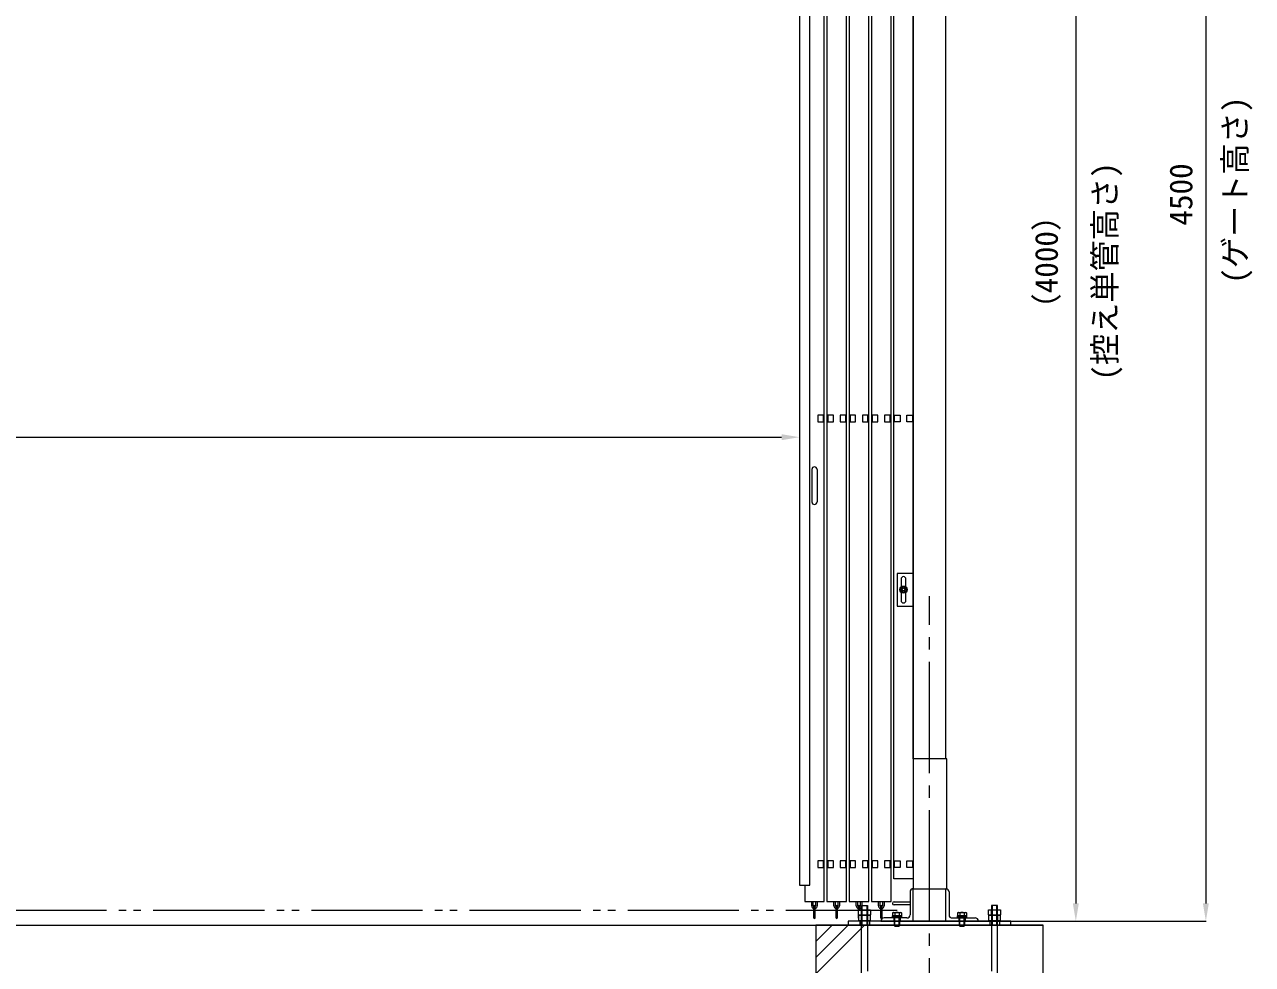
# Model space of a CAD drawing. Units: millimetres, scale not verified. Extents: x 14020 to 34145, y -14438 to 14438.
# Drawn here: x 22036 to 25813, y -11408 to -8516 of the extents above; entities that cross this region are included whole.
import ezdxf
from ezdxf.enums import TextEntityAlignment as Align

# ---------------------------------------------------------------- set-up
doc = ezdxf.new("R2010")
doc.units = ezdxf.units.MM
doc.header["$LTSCALE"] = 38
for name, pattern in [('CHAIN2', [12, 9, -1, 1, -1]), ('DASHED1', [1.8, 1.2, -0.6]), ('DOUBLE_CHAIN2', [12.8, 9, -1, 0.6, -0.6, 0.6, -1])]:
    doc.linetypes.add(name, pattern=pattern)
for name, color, linetype, lineweight in [('0-4_ﾊﾝﾄﾞﾙ', 7, 'Continuous', 18), ('0-5_ﾍﾞｰｽﾗｲﾝ', 5, 'Continuous', 18), ('0-6_ﾎﾞﾙﾄ類', 2, 'Continuous', 18), ('0-8_ﾜｲﾔｰﾛｰﾌﾟ', 7, 'DOUBLE_CHAIN2', 18), ('0-9_基礎工事用PCA小', 7, 'Continuous', 18), ('0-B_寸法', 3, 'Continuous', 18), ('0-C_側固定棒', 7, 'Continuous', 18), ('0-F_中央走行棒', 7, 'Continuous', 18), ('1-0_中央走行棒右', 7, 'Continuous', 18), ('1-3_通芯', 1, 'CHAIN2', 18), ('1-7_標準柱', 7, 'Continuous', 18)]:
    doc.layers.add(name, color=color, linetype=linetype, lineweight=lineweight)
doc.styles.add('ＭＳ ゴシック', font='')
doc.styles.get('ＭＳ ゴシック').set_extended_font_data('MS Gothic')

msp = doc.modelspace()

# ---------------------------------------------------------------- linework, layer by layer
at = {"layer": '0-4_ﾊﾝﾄﾞﾙ'}
for p, q in [((24457.8, -9884.95), (24457.8, -9984.95)), ((24473.8, -9884.95), (24473.8, -9984.95))]:
    msp.add_line(p, q, dxfattribs=at)
for centre, start, end in [((24465.8, -9884.95), 0, 180), ((24465.8, -9984.95), 180, 0)]:
    msp.add_arc(centre, 8, start, end, dxfattribs=at)
at = {"layer": '0-5_ﾍﾞｰｽﾗｲﾝ'}
for p, q in [((14869.8, -11287.5), (25169.8, -11287.5)), ((25069.8, -11275.5), (25669.8, -11275.5))]:
    msp.add_line(p, q, dxfattribs=at)
at = {"layer": '0-6_ﾎﾞﾙﾄ類'}
for p, q in [((24610.28, -11255.48), (24610.28, -11240.9)), ((24629.33, -11255.48), (24629.33, -11240.9)), ((24707.98, -11248.5), (24706.12, -11249.55)), ((24706.12, -11249.55), (24706.12, -11258.3)), ((24707.98, -11248.5), (24731.62, -11248.5)), ((24712.97, -11249.55), (24712.97, -11258.3)), ((24726.62, -11249.55), (24726.62, -11258.3)), ((24731.62, -11248.5), (24733.47, -11249.55)), ((24733.47, -11249.55), (24733.47, -11258.3)), ((24907.98, -11248.5), (24906.12, -11249.55)), ((24906.12, -11249.55), (24906.12, -11258.3)), ((24907.98, -11248.5), (24931.62, -11248.5)), ((24912.97, -11249.55), (24912.97, -11258.3)), ((24926.62, -11249.55), (24926.62, -11258.3)), ((24931.62, -11248.5), (24933.48, -11249.55)), ((24933.48, -11249.55), (24933.48, -11258.3)), ((25010.28, -11255.48), (25010.28, -11240.9)), ((25029.33, -11255.48), (25029.33, -11240.9)), ((24610.28, -11258.32), (24610.28, -11272.9)), ((24629.33, -11258.32), (24629.33, -11272.9)), ((24706.12, -11258.3), (24733.47, -11258.3)), ((24708.55, -11258.5), (24731.05, -11258.5)), ((24711.8, -11287.5), (24711.8, -11265.5)), ((24711.8, -11287.5), (24713.02, -11290.3)), ((24713.02, -11290.3), (24713.02, -11265.5)), ((24718.6, -11261.5), (24719.67, -11265.5)), ((24719.92, -11261.5), (24721, -11265.5)), ((24727.8, -11287.5), (24727.8, -11265.5)), ((24906.12, -11258.3), (24933.48, -11258.3)), ((24908.55, -11258.5), (24931.05, -11258.5)), ((24911.8, -11287.5), (24911.8, -11265.5)), ((24911.8, -11287.5), (24913.03, -11290.3)), ((24913.03, -11290.3), (24913.03, -11265.5)), ((24918.6, -11261.5), (24919.68, -11265.5)), ((24919.92, -11261.5), (24921, -11265.5)), ((24927.8, -11287.5), (24927.8, -11265.5)), ((25010.28, -11258.32), (25010.28, -11272.9)), ((25029.33, -11258.32), (25029.33, -11272.9))]:
    msp.add_line(p, q, dxfattribs=at)
for points in [[(24744.7, -10246.45), (24749.62, -10254.95), (24744.7, -10263.45), (24734.9, -10263.45), (24729.97, -10254.95), (24734.9, -10246.45)], [(24601.33, -11255.48), (24601.33, -11240.9), (24638.28, -11240.9), (24638.28, -11255.48), (24635.8, -11256.9), (24603.8, -11256.9)], [(25001.33, -11255.48), (25001.33, -11240.9), (25038.27, -11240.9), (25038.27, -11255.48), (25035.8, -11256.9), (25003.8, -11256.9)], [(24601.33, -11258.32), (24601.33, -11272.9), (24638.28, -11272.9), (24638.28, -11258.32), (24635.8, -11256.9), (24603.8, -11256.9)], [(24601.8, -11272.9), (24637.8, -11272.9), (24637.8, -11275.5), (24601.8, -11275.5)], [(24733.8, -11258.5), (24733.8, -11261.5), (24705.8, -11261.5), (24705.8, -11258.5)], [(24705.8, -11261.5), (24733.8, -11261.5), (24733.8, -11265.5), (24705.8, -11265.5)], [(24933.8, -11258.5), (24933.8, -11261.5), (24905.8, -11261.5), (24905.8, -11258.5)], [(24905.8, -11261.5), (24933.8, -11261.5), (24933.8, -11265.5), (24905.8, -11265.5)], [(25001.33, -11258.32), (25001.33, -11272.9), (25038.27, -11272.9), (25038.27, -11258.32), (25035.8, -11256.9), (25003.8, -11256.9)], [(25001.8, -11272.9), (25037.8, -11272.9), (25037.8, -11275.5), (25001.8, -11275.5)]]:
    msp.add_lwpolyline(points, close=True, dxfattribs=at)
for points in [[(24711.8, -11287.5), (24727.8, -11287.5), (24726.58, -11290.3)], [(24713.02, -11290.3), (24726.58, -11290.3), (24726.58, -11265.5)], [(24911.8, -11287.5), (24927.8, -11287.5), (24926.58, -11290.3)], [(24913.03, -11290.3), (24926.58, -11290.3), (24926.58, -11265.5)]]:
    msp.add_lwpolyline(points, dxfattribs=at)
for radius in [11, 8.5, 4.75, 4.22]:
    msp.add_circle((24739.8, -10254.95), radius, dxfattribs=at)
for centre, radius, start, end in [((24739.8, -10254.95), 8.9, 132.757, 167.243), ((24739.8, -10254.95), 8.9, 192.757, 227.243), ((24739.8, -10254.95), 8.9, 72.757, 107.243), ((24739.8, -10254.95), 8.9, 252.757, 287.243), ((24739.8, -10254.95), 8.9, 12.757, 47.243), ((24739.8, -10254.95), 8.9, 312.757, 347.243), ((24709.55, -11254.55), 6.05, 55.616, 124.384), ((24719.8, -11271.12), 22.62, 72.412, 107.588), ((24730.05, -11254.55), 6.05, 55.616, 124.384), ((24909.55, -11254.55), 6.05, 55.616, 124.384), ((24919.8, -11271.12), 22.62, 72.412, 107.588), ((24930.05, -11254.55), 6.05, 55.616, 124.384), ((24605.8, -11247.73), 8.95, 240, 300), ((24605.8, -11266.08), 8.95, 60, 120), ((24619.8, -11224.45), 32.45, 252.932, 287.068), ((24619.8, -11289.35), 32.45, 72.932, 107.068), ((24633.8, -11247.73), 8.95, 239.975, 300.025), ((24633.8, -11266.08), 8.95, 59.975, 120.025), ((24708.55, -11258.3), 0.2, 180, 270), ((24731.05, -11258.3), 0.2, 270, 0), ((24908.55, -11258.3), 0.2, 180, 270), ((24931.05, -11258.3), 0.2, 270, 0), ((25005.8, -11247.73), 8.95, 240, 300), ((25005.8, -11266.08), 8.95, 60, 120), ((25019.8, -11224.45), 32.45, 252.932, 287.068), ((25019.8, -11289.35), 32.45, 72.932, 107.068), ((25033.8, -11247.73), 8.95, 239.975, 300.025), ((25033.8, -11266.08), 8.95, 59.975, 120.025)]:
    msp.add_arc(centre, radius, start, end, dxfattribs=at)
at = {"layer": '0-8_ﾜｲﾔｰﾛｰﾌﾟ'}
msp.add_line((24719.8, -11242.5), (16719.8, -11242.5), dxfattribs=at)
at = {"layer": '0-9_基礎工事用PCA小'}
for p, q in [((24469.8, -11437.5), (24619.8, -11287.5)), ((24469.8, -11387.5), (24569.8, -11287.5)), ((24469.8, -11337.5), (24519.8, -11287.5)), ((24610.28, -11287.5), (24629.33, -11287.5)), ((25029.33, -11287.5), (25010.28, -11287.5))]:
    msp.add_line(p, q, dxfattribs=at)
at = {"layer": '0-9_基礎工事用PCA小', "color": 4, "linetype": 'DASHED1', "lineweight": 9}
for p, q in [((24605.1, -11275.5), (24605.1, -11287.5)), ((24634.8, -11275.5), (24634.8, -11287.5)), ((24711.8, -11275.5), (24711.8, -11287.5)), ((24727.8, -11275.5), (24727.8, -11287.5)), ((24911.8, -11275.5), (24911.8, -11287.5)), ((24927.8, -11275.5), (24927.8, -11287.5)), ((25004.8, -11275.5), (25004.8, -11287.5)), ((25034.8, -11275.5), (25034.8, -11287.5))]:
    msp.add_line(p, q, dxfattribs=at)
at = {"layer": '0-9_基礎工事用PCA小'}
for points in [[(24610.28, -11804.45), (24610.28, -11227.5), (24629.33, -11227.5), (24629.33, -11429.5)], [(24610.28, -11290), (24612.77, -11287.5), (24612.77, -11227.5), (24626.83, -11227.5), (24626.83, -11287.5), (24629.33, -11290)], [(25029.33, -11804.45), (25029.33, -11227.5), (25010.28, -11227.5), (25010.28, -11429.5)], [(25029.33, -11290), (25026.82, -11287.5), (25026.82, -11227.5), (25012.78, -11227.5), (25012.78, -11287.5), (25010.28, -11290)]]:
    msp.add_lwpolyline(points, dxfattribs=at)
for points in [[(24469.8, -12187.5), (25169.8, -12187.5), (25169.8, -11287.5), (24469.8, -11287.5)], [(24569.8, -11287.5), (25069.8, -11287.5), (25069.8, -11275.5), (24569.8, -11275.5)]]:
    msp.add_lwpolyline(points, close=True, dxfattribs=at)
at = {"layer": '0-B_寸法'}
for p, q in [((25669.8, -6830.5), (25669.8, -11220.5)), ((25269.8, -7330.5), (25269.8, -11220.5)), ((24419.8, -9345.3), (24419.8, -9786.9)), ((17114.8, -9785.9), (24364.8, -9785.9)), ((24870.8, -11275.5), (25670.8, -11275.5)), ((24959.25, -11275.5), (25270.8, -11275.5))]:
    msp.add_line(p, q, dxfattribs=at)
at = {"layer": '0-B_寸法', "color": 91}
for points in [[(24364.8, -9776.73), (24419.8, -9785.9), (24364.8, -9795.08)], [(25260.62, -11220.5), (25269.8, -11275.5), (25278.97, -11220.5)], [(25660.62, -11220.5), (25669.8, -11275.5), (25678.98, -11220.5)]]:
    msp.add_solid(points, dxfattribs=at)
at = {"layer": '0-C_側固定棒'}
for points in [[(24709.8, -11089.95), (24709.8, -7474.95), (24769.8, -7474.95), (24769.8, -11144.95), (24709.8, -11144.95)], [(24729.45, -9738.45), (24712.15, -9738.45), (24712.15, -9718.45), (24729.45, -9718.45)], [(24767.45, -9738.45), (24750.15, -9738.45), (24750.15, -9718.45), (24767.45, -9718.45)], [(24729.45, -11109.95), (24712.15, -11109.95), (24712.15, -11089.95), (24729.45, -11089.95)], [(24767.45, -11109.95), (24750.15, -11109.95), (24750.15, -11089.95), (24767.45, -11089.95)]]:
    msp.add_lwpolyline(points, close=True, dxfattribs=at)
at = {"layer": '0-F_中央走行棒'}
for p, q in [((24525.75, -11228.05), (24525.75, -11214.95)), ((24530.75, -11228.05), (24530.75, -11214.95)), ((24537.75, -11214.95), (24537.75, -11228.05)), ((24542.75, -11214.95), (24542.75, -11228.05)), ((24594.25, -11228.05), (24594.25, -11214.95)), ((24599.25, -11228.05), (24599.25, -11214.95)), ((24606.25, -11214.95), (24606.25, -11228.05)), ((24611.25, -11214.95), (24611.25, -11227.5)), ((24662.75, -11228.05), (24662.75, -11214.95)), ((24667.75, -11228.05), (24667.75, -11214.95)), ((24674.75, -11214.95), (24674.75, -11228.05)), ((24679.75, -11214.95), (24679.75, -11228.05)), ((24531.8, -11229.45), (24531.8, -11264.45)), ((24536.8, -11264.45), (24536.8, -11229.45)), ((24600.3, -11229.45), (24600.3, -11264.45)), ((24605.3, -11240.9), (24605.3, -11229.45)), ((24668.8, -11229.45), (24668.8, -11264.45)), ((24673.8, -11264.45), (24673.8, -11229.45))]:
    msp.add_line(p, q, dxfattribs=at)
for points in [[(24509.3, -6994.95), (24504.3, -6994.95), (24504.3, -11214.95), (24564.3, -11214.95), (24564.3, -6994.95), (24559.3, -6994.95)], [(24577.8, -6994.95), (24572.8, -6994.95), (24572.8, -11214.95), (24632.8, -11214.95), (24632.8, -7038.5)], [(24641.3, -7047), (24641.3, -11214.95), (24701.3, -11214.95), (24701.3, -7299.5)]]:
    msp.add_lwpolyline(points, dxfattribs=at)
for points in [[(24506.65, -9738.45), (24523.95, -9738.45), (24523.95, -9718.45), (24506.65, -9718.45)], [(24544.65, -9738.45), (24561.95, -9738.45), (24561.95, -9718.45), (24544.65, -9718.45)], [(24575.15, -9738.45), (24592.45, -9738.45), (24592.45, -9718.45), (24575.15, -9718.45)], [(24613.15, -9738.45), (24630.45, -9738.45), (24630.45, -9718.45), (24613.15, -9718.45)], [(24643.65, -9738.45), (24660.95, -9738.45), (24660.95, -9718.45), (24643.65, -9718.45)], [(24681.65, -9738.45), (24698.95, -9738.45), (24698.95, -9718.45), (24681.65, -9718.45)], [(24506.65, -11109.95), (24523.95, -11109.95), (24523.95, -11089.95), (24506.65, -11089.95)], [(24544.65, -11109.95), (24561.95, -11109.95), (24561.95, -11089.95), (24544.65, -11089.95)], [(24575.15, -11109.95), (24592.45, -11109.95), (24592.45, -11089.95), (24575.15, -11089.95)], [(24613.15, -11109.95), (24630.45, -11109.95), (24630.45, -11089.95), (24613.15, -11089.95)], [(24643.65, -11109.95), (24660.95, -11109.95), (24660.95, -11089.95), (24643.65, -11089.95)], [(24681.65, -11109.95), (24698.95, -11109.95), (24698.95, -11089.95), (24681.65, -11089.95)]]:
    msp.add_lwpolyline(points, close=True, dxfattribs=at)
for centre, radius, start, end in [((24534.25, -11228.05), 8.5, 180, 253.254), ((24534.25, -11228.05), 3.5, 180, 225.592), ((24534.3, -11229.45), 2.5, 0, 180), ((24534.25, -11228.05), 8.5, 287.463, 0), ((24534.25, -11228.05), 3.5, 316.787, 0), ((24602.75, -11228.05), 8.5, 180, 253.254), ((24602.75, -11228.05), 3.5, 180, 225.592), ((24602.8, -11229.45), 2.5, 0, 180), ((24602.75, -11228.05), 3.5, 316.787, 0), ((24602.75, -11228.05), 8.5, 287.463, 332.3), ((24671.25, -11228.05), 8.5, 180, 253.254), ((24671.25, -11228.05), 3.5, 180, 225.592), ((24671.3, -11229.45), 2.5, 0, 180), ((24671.25, -11228.05), 8.5, 287.463, 0), ((24671.25, -11228.05), 3.5, 316.787, 0), ((24534.3, -11264.45), 2.5, 180, 0), ((24602.8, -11264.45), 2.5, 180, 233.843), ((24671.3, -11264.45), 2.5, 180, 0)]:
    msp.add_arc(centre, radius, start, end, dxfattribs=at)
at = {"layer": '1-0_中央走行棒右'}
for p, q in [((24457.25, -11228.05), (24457.25, -11214.95)), ((24462.25, -11228.05), (24462.25, -11214.95)), ((24469.25, -11214.95), (24469.25, -11228.05)), ((24474.25, -11214.95), (24474.25, -11228.05)), ((24463.3, -11229.45), (24463.3, -11264.45)), ((24468.3, -11264.45), (24468.3, -11229.45))]:
    msp.add_line(p, q, dxfattribs=at)
msp.add_lwpolyline([(24435.8, -11164.95), (24435.8, -11214.95), (24495.8, -11214.95), (24495.8, -6994.95), (24490.8, -6994.95)], dxfattribs=at)
for points in [[(24419.8, -11164.95), (24451.8, -11164.95), (24451.8, -8414.95), (24419.8, -8414.95)], [(24476.15, -9738.45), (24493.45, -9738.45), (24493.45, -9718.45), (24476.15, -9718.45)], [(24476.15, -11109.95), (24493.45, -11109.95), (24493.45, -11089.95), (24476.15, -11089.95)]]:
    msp.add_lwpolyline(points, close=True, dxfattribs=at)
for centre, radius, start, end in [((24465.75, -11228.05), 8.5, 180, 253.254), ((24465.75, -11228.05), 3.5, 180, 225.592), ((24465.8, -11229.45), 2.5, 0, 180), ((24465.75, -11228.05), 8.5, 287.463, 0), ((24465.75, -11228.05), 3.5, 316.787, 0), ((24465.8, -11264.45), 2.5, 180, 0)]:
    msp.add_arc(centre, radius, start, end, dxfattribs=at)
at = {"layer": '1-3_通芯'}
msp.add_line((24819.8, -12187.5), (24819.8, -10275.5), dxfattribs=at)
at = {"layer": '1-7_標準柱'}
for p, q in [((24769.8, -10775.5), (24769.8, -7325.5)), ((24869.8, -10775.5), (24869.8, -7325.5)), ((24732.3, -10222.5), (24732.3, -10246.9)), ((24747.3, -10246.9), (24747.3, -10222.5)), ((24732.3, -10262.98), (24732.3, -10288.5)), ((24747.3, -10288.5), (24747.3, -10262.98)), ((24759.8, -11185.5), (24759.8, -11255.5)), ((24879.8, -11185.5), (24879.8, -11255.5)), ((24749.8, -11265.5), (24679.8, -11265.5)), ((24769.8, -11275.5), (24869.8, -11275.5)), ((24889.8, -11265.5), (24959.8, -11265.5))]:
    msp.add_line(p, q, dxfattribs=at)
at = {"layer": '1-7_標準柱', "color": 4, "linetype": 'DASHED1', "lineweight": 9}
for p, q in [((24709.8, -11265.5), (24709.8, -11275.5)), ((24729.8, -11265.5), (24729.8, -11275.5)), ((24909.8, -11265.5), (24909.8, -11275.5)), ((24929.8, -11265.5), (24929.8, -11275.5))]:
    msp.add_line(p, q, dxfattribs=at)
at = {"layer": '1-7_標準柱'}
for points in [[(24769.8, -10205.5), (24719.8, -10205.5), (24719.8, -10305.5), (24769.8, -10305.5)], [(24873, -10775.5), (24769.8, -10775.5), (24769.8, -11175.5), (24873, -11175.5)]]:
    msp.add_lwpolyline(points, close=True, dxfattribs=at)
for points in [[(24669.8, -11275.5), (24769.8, -11275.5), (24769.8, -11175.5)], [(24969.8, -11275.5), (24869.8, -11275.5), (24869.8, -11175.5)], [(24710.8, -11215.5), (24759.8, -11215.5), (24759.8, -11225.5), (24710.8, -11225.5)]]:
    msp.add_lwpolyline(points, dxfattribs=at)
for centre, radius, start, end in [((24739.8, -10222.5), 7.5, 0, 180), ((24739.8, -10288.5), 7.5, 180, 0), ((24769.8, -11185.5), 10, 90, 180), ((24869.8, -11185.5), 10, 0, 90), ((24710.8, -11220.5), 5, 90, 270), ((24679.8, -11275.5), 10, 90, 180), ((24749.8, -11255.5), 10, 270, 0), ((24889.8, -11255.5), 10, 180, 270), ((24959.8, -11275.5), 10, 0, 90)]:
    msp.add_arc(centre, radius, start, end, dxfattribs=at)

# ---------------------------------------------------------------- texts
at = {"layer": '0-B_寸法', "style": 'ＭＳ ゴシック'}
for s, p in [('(ゲート高さ)', (25815.4, -9313.5)), ('4500', (25649.4, -9134.6)), ('(控え単管高さ)', (25415.4, -9611.5)), ('（4000）', (25235.55, -9438.92))]:
    msp.add_text(s, height=70.38, rotation=90, dxfattribs=at).set_placement(p, align=Align.BOTTOM_LEFT)

doc.saveas('drawing.dxf')
